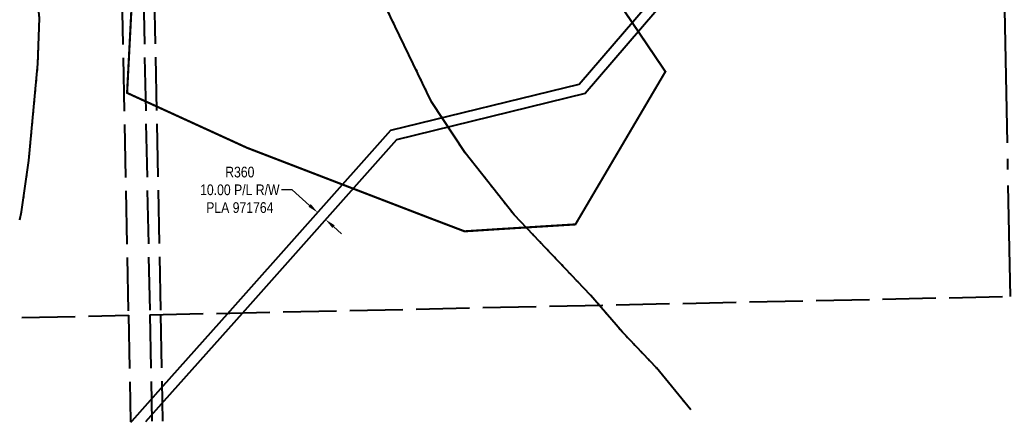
# Model space of a CAD drawing. Extents: x 594959 to 602233, y 5878755 to 5883049.
# Drawn here: x 597894 to 598823, y 5880010 to 5880388 of the extents above; entities that cross this region are included whole.
import ezdxf

# ---------------------------------------------------------------- set-up
doc = ezdxf.new("R2010")
doc.units = 0
doc.header["$LTSCALE"] = 5
doc.header["$PDSIZE"] = 0.5
for name, pattern in [('DASHDOT2', [12.7, 6.35, -3.175, 0, -3.175]), ('foc-QUARTERLINE', [33, 25, -3, 2, -3]), ('foc-UNSURVEYED', [12.5, 10, -2.5]), ('foc-WHEELTRACKS', [2, 0.4, -1.6])]:
    doc.linetypes.add(name, pattern=pattern)
doc.layers.get('Defpoints').update_dxf_attribs({"color": 9})
for name, color, linetype in [('AS-WILDLIFE', 131, 'DASHDOT2'), ('F-RW', 190, 'Continuous'), ('L-QSEC', 8, 'foc-QUARTERLINE'), ('L-USEC', 7, 'foc-UNSURVEYED'), ('T-WATER-P3', 160, 'foc-WHEELTRACKS')]:
    doc.layers.add(name, color=color, linetype=linetype)
doc.layers.add('F-RW-T', color=190, linetype='Continuous', lineweight=9)
doc.styles.add('80CG', font='ARIALN.TTF', dxfattribs={"height": 10})
doc.styles.add('foc-LtypeFont', font='ARIALN.TTF', dxfattribs={"height": 7.35})
doc.linetypes.add('foc-TOPO-flowdirection-NOLINE', pattern='A,0,[">",foc-LtypeFont,S=0.3,R=0,X=0,Y=-0.945],-20,[">",foc-LtypeFont,S=0.3,R=0,X=0,Y=-0.945],0', length=20)
doc.dimstyles.new('Compass 5 000', dxfattribs={"dimscale": 5, "dimtxt": 9, "dimasz": 2, "dimexe": 0.2, "dimexo": 0.0625, "dimgap": 0.5, "dimtad": 0, "dimtih": 1, "dimtoh": 1, "dimzin": 0, "dimdsep": 46, "dimtxsty": '80CG', "dimcen": 0.1, "dimse1": 1, "dimse2": 1, "dimclrd": 256, "dimclrt": 256, "dimaunit": 1, "dimadec": 4, "dimazin": 0, "dimtfac": 0.06, "dimtofl": 0, "dimtmove": 0, "dimatfit": 1, "dimfxl": 0.2, "dimtolj": 1, "dimtzin": 0, "dimlwd": -1, "dimarcsym": 0})

# ---------------------------------------------------------------- blocks, each defined once
blk = doc.blocks.new('*D430')
at = {"layer": 'Defpoints', "color": 0, "transparency": 16777216}
for p in [(598186.91, 5880222.04), (598194.39, 5880215.4), (598173.7, 5880207.19)]:
    blk.add_point(p, dxfattribs=at)
at = {"layer": 'F-RW-T', "transparency": 16777216}
for p, q in [((598149.81, 5880228.42), (598139.81, 5880228.42)), ((598166.22, 5880213.83), (598149.81, 5880228.42)), ((598188.64, 5880193.89), (598196.12, 5880187.25))]:
    blk.add_line(p, q, dxfattribs=at)
for points in [[(598167.33, 5880215.08), (598165.12, 5880212.59), (598173.7, 5880207.19)], [(598189.75, 5880195.14), (598187.54, 5880192.65), (598181.17, 5880200.54)]]:
    blk.add_solid(points, dxfattribs=at)
at = {"layer": 'F-RW-T', "transparency": 16777216, "insert": (598100.73, 5880228.42), "char_height": 10, "attachment_point": 5, "style": '80CG'}
blk.add_mtext('\\A1;R360\\P10.00 P/L R/W\\PPLA 971764', dxfattribs=at)

msp = doc.modelspace()

# ---------------------------------------------------------------- linework, layer by layer
at = {"layer": 'AS-WILDLIFE', "const_width": 2, "flags": 128}
msp.add_lwpolyline([(598398.124, 5881023.807), (598387.313, 5880997.5), (598352.875, 5880913.5), (598355.312, 5880845.5), (598356.937, 5880799), (598364, 5880644.5), (598383.125, 5880541), (598440.438, 5880427.5), (598499.875, 5880339.5), (598415.5, 5880196), (598342.625, 5880191.5), (598311.5, 5880189.5), (598277.375, 5880202.5), (598107.375, 5880268), (597995, 5880319.5), (598001.063, 5880436.5), (597985.437, 5880605.5), (597983.438, 5880627), (597954, 5880703), (597920.375, 5880790), (597911.063, 5880873), (597900.312, 5880968.5), (597907.986, 5881013.285)], dxfattribs=at)
at = {"layer": 'F-RW', "elevation": 0.436}
msp.add_lwpolyline([(597998.527, 5880010.193), (597999.708, 5880011.522), (598029.201, 5880044.688), (598089.152, 5880112.112), (598242.428, 5880284.474), (598419.061, 5880327.781), (598544.697, 5880474.123), (598370.781, 5880722.759), (598379.047, 5880728.391), (598557.336, 5880473.493), (598424.559, 5880318.832), (598247.832, 5880275.501), (598102.8, 5880112.404), (598029.495, 5880029.969), (598012.169, 5880010.486)], dxfattribs=at)
at = {"layer": 'L-QSEC', "flags": 128}
msp.add_lwpolyline([(598807.83, 5880892.545), (598823.258, 5880128.408)], dxfattribs=at)
at = {"layer": 'L-USEC', "flags": 128}
for points in [[(597980.133, 5880914.81), (597996.194, 5880110.659)], [(598000.246, 5880915.197), (598016.306, 5880111.061)], [(598010.307, 5880915.413), (598026.367, 5880111.307)], [(598016.306, 5880111.091), (598823.257, 5880128.408)], [(597896.216, 5880108.513), (597996.194, 5880110.659)], [(597996.194, 5880110.659), (597998.19, 5880010.68)], [(598016.306, 5880111.061), (598018.303, 5880011.111)], [(598026.368, 5880111.262), (598028.364, 5880011.327)]]:
    msp.add_lwpolyline(points, dxfattribs=at)
at = {"layer": 'T-WATER-P3', "flags": 128}
for points in [[(597894.38, 5880200.421), (597896.046, 5880207.961), (597902.896, 5880255.926), (597911.334, 5880346.765), (597912.928, 5880389.645), (597909.105, 5880426.537), (597910.85, 5880470.161), (597989.515, 5880657.337), (597988.267, 5880704.342), (597985.006, 5880724.991)], [(598523.653, 5880021.956), (598491.428, 5880061.276), (598459.563, 5880094.629), (598429.649, 5880129.626), (598357.99, 5880204.894), (598311.937, 5880263.312), (598280.551, 5880311.206), (598203.675, 5880471.196), (598180.804, 5880502.43), (598142.645, 5880537.744), (598117.198, 5880557.438), (598078.868, 5880582.556), (598029.744, 5880607.399), (597985.006, 5880724.991)]]:
    msp.add_lwpolyline(points, dxfattribs=at)
at = {"layer": 'T-WATER-P3', "linetype": 'foc-TOPO-flowdirection-NOLINE', "flags": 128}
for points in [[(597894.38, 5880200.421), (597896.046, 5880207.961), (597902.896, 5880255.926), (597911.334, 5880346.765), (597912.928, 5880389.645), (597909.105, 5880426.537), (597910.85, 5880470.161), (597989.515, 5880657.337), (597988.267, 5880704.342), (597985.006, 5880724.991)], [(598523.653, 5880021.956), (598491.428, 5880061.276), (598459.563, 5880094.629), (598429.649, 5880129.626), (598357.99, 5880204.894), (598311.937, 5880263.312), (598280.551, 5880311.206), (598203.675, 5880471.196), (598180.804, 5880502.43), (598142.645, 5880537.744), (598117.198, 5880557.438), (598078.868, 5880582.556), (598029.744, 5880607.399), (597985.006, 5880724.991)]]:
    msp.add_lwpolyline(points, dxfattribs=at)

# ---------------------------------------------------------------- dimensions: what is measured, and where the dimension line sits
at = {"layer": 'F-RW-T'}
dim = msp.add_linear_dim(base=(598173.698, 5880207.185, 0.436), p1=(598194.385, 5880215.397, 0.436), p2=(598186.911, 5880222.044, 0.436), angle=138.354191, text='R360\\P10.00 P/L R/W\\PPLA 971764', dimstyle='Compass 5 000', dxfattribs=at)
dim.commit()
dim.dimension.update_dxf_attribs({"geometry": '*D430', "text_midpoint": (598100.728, 5880228.425, 0.436), "dimtype": 161})

doc.saveas('drawing.dxf')
